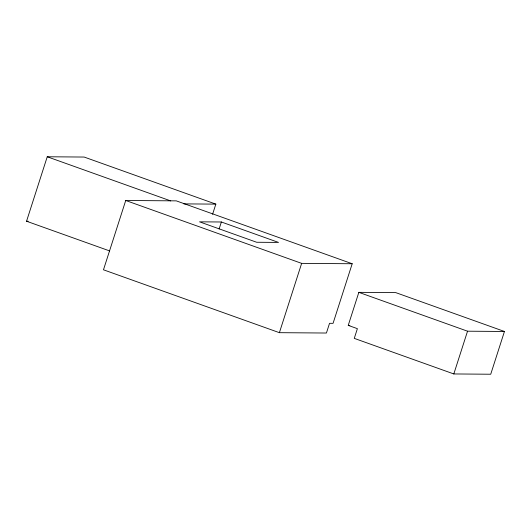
<?xml version="1.0" encoding="UTF-8"?>
<svg xmlns="http://www.w3.org/2000/svg" width="531" height="531" viewBox="0 0 531 531"><rect width="100%" height="100%" fill="white"/><g stroke="black" fill="none" stroke-linecap="round" stroke-linejoin="round"><path stroke-width="0.8" d="M109.658 250.937L26.55 221.228L47.246 156.771L84.157 157.05L215.845 204.123L212.579 214.285M125.728 200.486L103.472 269.801L279.392 332.678L326.419 333.03L329.539 323.313L333.063 323.339L352.199 263.748L176.279 200.864L125.728 200.486L301.648 263.369L352.199 263.748M219.117 229.014L221.367 221.991L278.516 242.421L256.672 242.262L199.523 221.832L221.367 221.991M279.392 332.678L301.648 263.369M348.236 325.384L358.843 292.349L395.761 292.621L504.45 331.47L490.724 374.229L453.813 373.95L354.27 338.373L357.39 328.656L348.236 325.384L349.876 325.397M453.813 373.95L467.539 331.198L504.45 331.47M183.852 203.884L215.845 204.123M26.55 221.228L28.189 221.241M47.246 156.771L170.683 200.897M358.843 292.349L467.539 331.198"/></g></svg>
